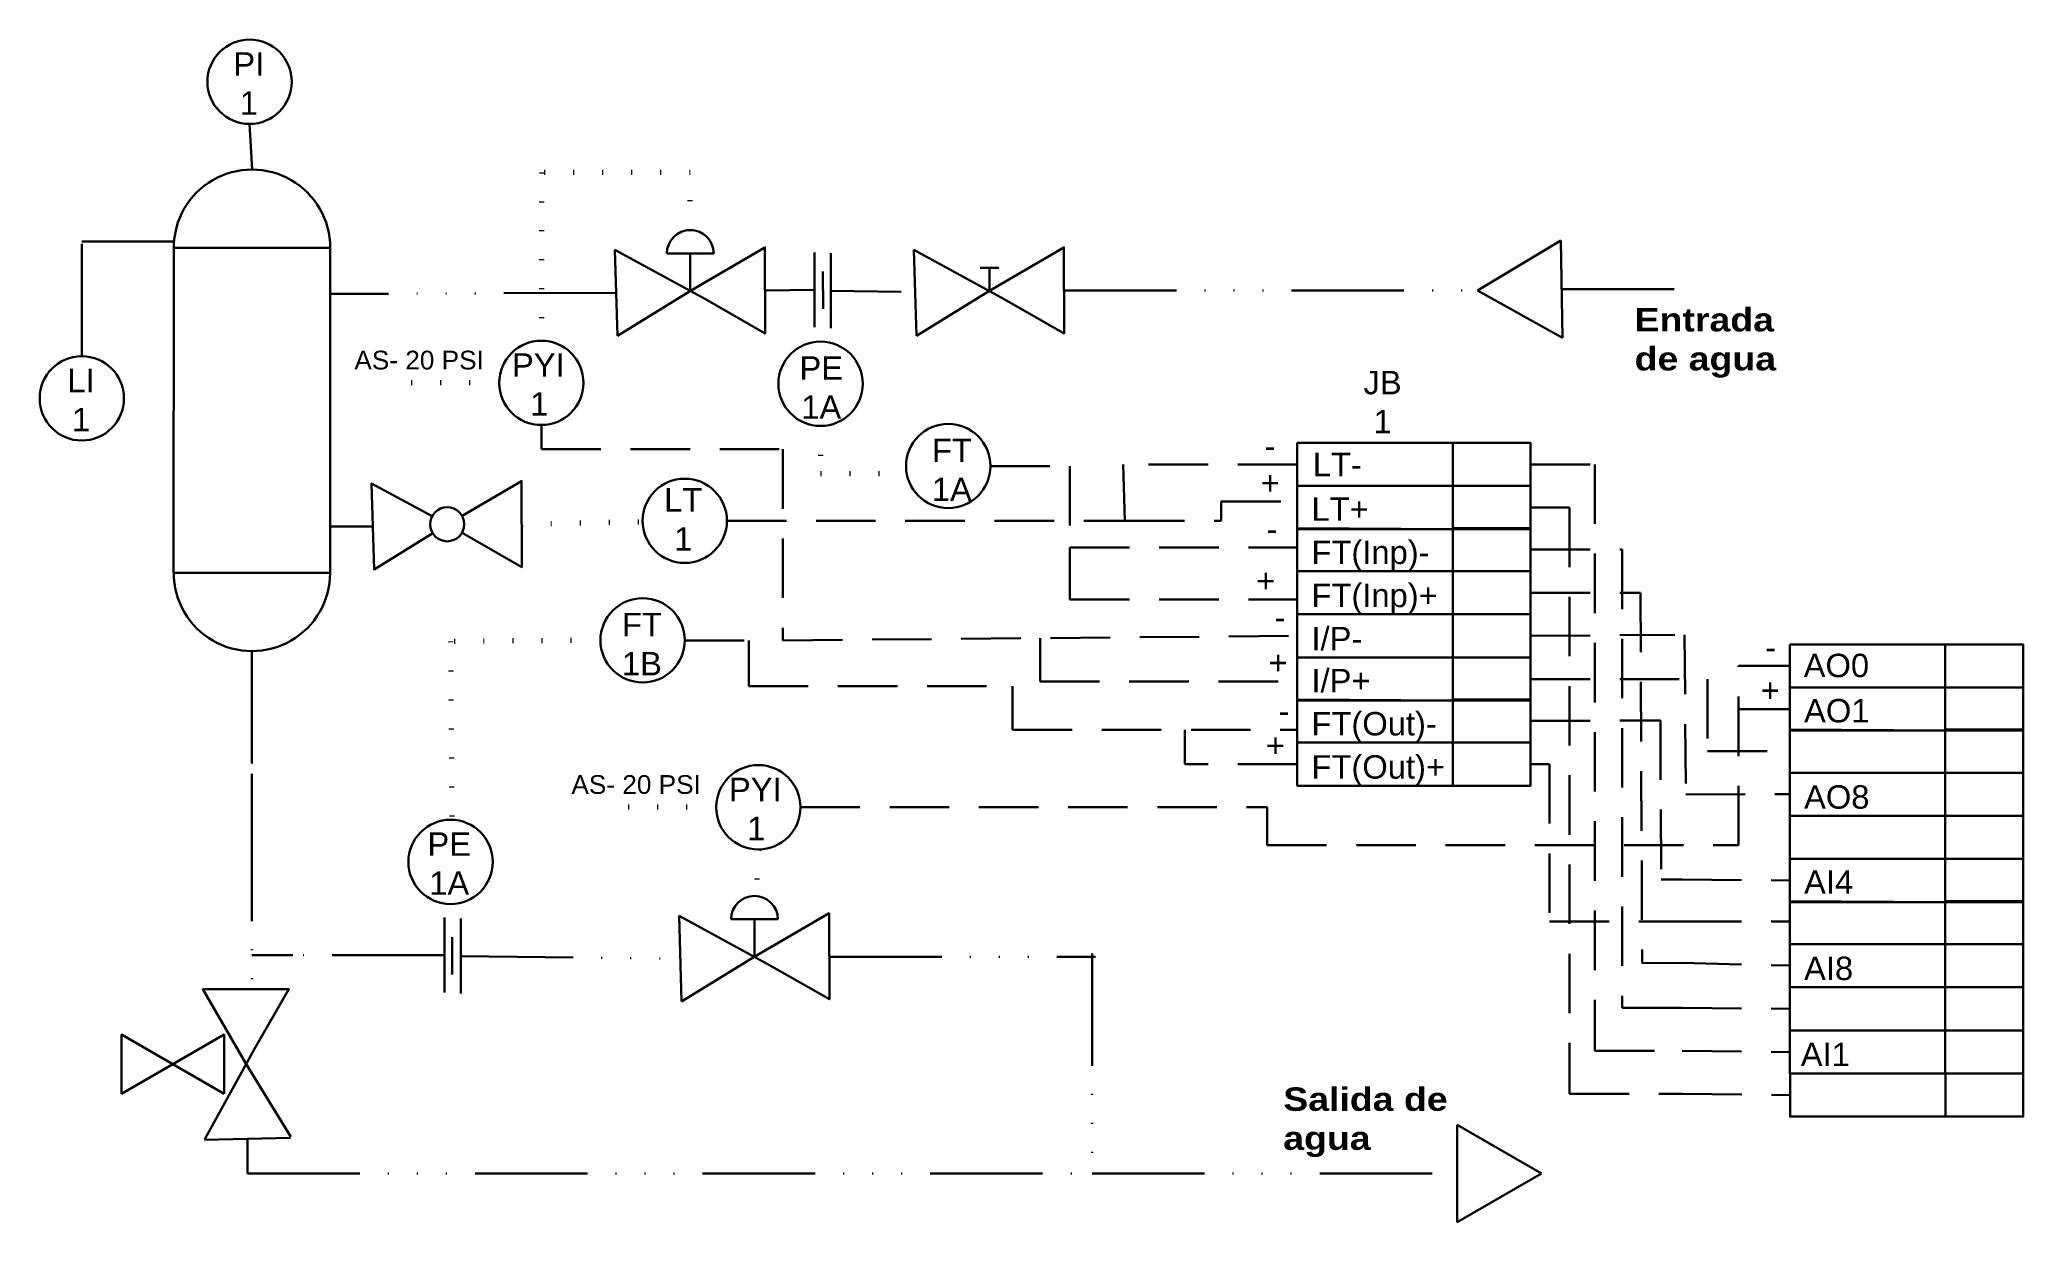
# Model space of a CAD drawing. Header units: millimetres. Extents: x 3053 to 3265, y 1280 to 1406.
import ezdxf

# ---------------------------------------------------------------- set-up
doc = ezdxf.new("R2010")
doc.units = ezdxf.units.MM
for name, pattern in [('ACAD_ISO07W100', [3, 0, -3]), ('ACAD_ISO14W100', [24, 12, -3, 0, -3, 0, -3, 0, -3]), ('TRAZOS2', [9.525, 6.35, -3.175])]:
    doc.linetypes.add(name, pattern=pattern)
for name, color, linetype, lineweight in [('Conexiones directas', 11, 'ACAD_ISO14W100', 30), ('Electricidad', 50, 'TRAZOS2', 30), ('Neumática', 140, 'ACAD_ISO07W100', 70)]:
    doc.layers.add(name, color=color, linetype=linetype, lineweight=lineweight)
doc.layers.add('Instrumentos', color=7, linetype='Continuous', lineweight=30, true_color=0x4d4d4d)
doc.styles.get("Standard").update_dxf_attribs({"font": 'arial.ttf'})

msp = doc.modelspace()

# ---------------------------------------------------------------- linework, layer by layer
at = {"layer": 'Conexiones directas'}
for p, q in [((3075.64, 1397.1), (3075.9, 1392.24)), ((3057.73, 1372.3), (3057.73, 1384.55)), ((3057.73, 1384.55), (3067.58, 1384.55)), ((3114.78, 1379.06), (3084.26, 1378.95)), ((3135.95, 1379.39), (3130.68, 1379.32)), ((3145.2, 1379.18), (3137.69, 1379.29)), ((3162.59, 1379.32), (3206.72, 1379.32)), ((3215.72, 1379.47), (3229.85, 1379.47)), ((3088.8, 1354.13), (3084.26, 1354.13)), ((3075.88, 1340.82), (3075.88, 1327.72)), ((3075.88, 1327.72), (3075.88, 1324)), ((3075.88, 1324), (3075.88, 1304.73)), ((3080.26, 1308.37), (3075.88, 1308.37)), ((3096.45, 1308.37), (3080.26, 1308.37)), ((3098.19, 1308.26), (3121.63, 1307.98)), ((3137.53, 1308.18), (3165.96, 1308.18)), ((3165.59, 1308.55), (3165.59, 1285.04)), ((3075.41, 1288.76), (3075.41, 1285.04)), ((3075.41, 1285.04), (3165.59, 1285.04)), ((3165.59, 1285.04), (3204.57, 1285.04))]:
    msp.add_line(p, q, dxfattribs=at)
for points in [[(3206.72, 1379.32), (3215.81, 1374.28), (3215.63, 1384.67)], [(3213.57, 1285.04), (3204.57, 1290.23), (3204.57, 1279.84)]]:
    msp.add_lwpolyline(points, close=True, dxfattribs=at)
at = {"layer": 'Electricidad'}
for p, q in [((3106.79, 1364.96), (3106.79, 1362.37)), ((3106.79, 1362.37), (3132.58, 1362.37)), ((3132.58, 1362.37), (3132.58, 1341.96)), ((3154.73, 1360.58), (3163.23, 1360.58)), ((3163.23, 1360.58), (3163.23, 1351.87)), ((3187.5, 1360.75), (3168.92, 1360.75)), ((3169.1, 1354.73), (3168.92, 1360.75)), ((3212.4, 1360.75), (3219.28, 1360.75)), ((3219.28, 1360.75), (3219.28, 1298.14)), ((3179.38, 1354.73), (3179.38, 1356.78)), ((3179.38, 1356.78), (3187.5, 1356.78)), ((3212.4, 1356.14), (3216.57, 1356.14)), ((3216.57, 1356.14), (3216.57, 1293.54)), ((3126.6, 1354.73), (3169.1, 1354.73)), ((3169.1, 1354.73), (3179.38, 1354.73)), ((3163.23, 1351.87), (3187.5, 1351.87)), ((3163.23, 1351.87), (3163.23, 1346.33)), ((3212.4, 1351.66), (3222.19, 1351.66)), ((3222.19, 1351.66), (3222.19, 1302.75)), ((3212.4, 1347.05), (3224.13, 1347.05)), ((3224.13, 1347.05), (3224.32, 1307.52)), ((3163.23, 1346.33), (3187.5, 1346.33)), ((3122.1, 1341.97), (3128.93, 1341.97)), ((3128.93, 1341.97), (3128.93, 1337.09)), ((3132.58, 1341.96), (3187.5, 1342.45)), ((3160.04, 1342.2), (3160.04, 1337.59)), ((3212.4, 1342.45), (3227.81, 1342.55)), ((3228.85, 1342.56), (3228.97, 1325.52)), ((3234.59, 1320.09), (3234.59, 1339.24)), ((3234.59, 1339.24), (3240.08, 1339.24)), ((3128.93, 1337.09), (3157.1, 1337.09)), ((3157.1, 1337.09), (3157.1, 1332.43)), ((3160.04, 1337.59), (3187.5, 1337.59)), ((3212.4, 1337.84), (3231.3, 1337.84)), ((3231.3, 1337.84), (3231.3, 1330.14)), ((3240.08, 1334.63), (3234.59, 1334.63)), ((3157.1, 1332.43), (3187.5, 1332.43)), ((3175.49, 1328.75), (3175.49, 1332.43)), ((3212.4, 1333.36), (3226.26, 1333.42)), ((3226.26, 1333.42), (3226.34, 1316.45)), ((3231.3, 1330.14), (3240.08, 1330.14)), ((3187.5, 1328.75), (3175.49, 1328.75)), ((3212.4, 1328.75), (3214.44, 1328.75)), ((3214.44, 1328.75), (3214.44, 1311.96)), ((3134.46, 1324.15), (3184.28, 1324.15)), ((3184.28, 1324.15), (3184.28, 1320.09)), ((3228.97, 1325.52), (3240.08, 1325.54)), ((3184.28, 1320.09), (3234.59, 1320.09)), ((3226.34, 1316.45), (3228.58, 1316.45)), ((3228.58, 1316.45), (3240.08, 1316.33)), ((3214.44, 1311.96), (3228.58, 1311.96)), ((3228.58, 1311.96), (3240.08, 1311.96)), ((3224.32, 1307.52), (3228.58, 1307.54)), ((3228.58, 1307.54), (3240.08, 1307.24)), ((3222.19, 1302.75), (3228.58, 1302.75)), ((3228.58, 1302.75), (3240.08, 1302.63)), ((3219.28, 1298.14), (3228.58, 1298.14)), ((3228.58, 1298.14), (3240.08, 1298.02)), ((3216.57, 1293.54), (3228.6, 1293.54)), ((3228.6, 1293.54), (3240.11, 1293.42))]:
    msp.add_line(p, q, dxfattribs=at)
at = {"layer": 'Instrumentos'}
for p, q in [((3114.65, 1383.65), (3114.91, 1374.47)), ((3124.31, 1378.38), (3114.65, 1383.65)), ((3120.19, 1383.27), (3125.19, 1383.27)), ((3122.69, 1379.27), (3122.69, 1383.27)), ((3135.97, 1375.39), (3135.94, 1383.39)), ((3137.71, 1375.29), (3137.68, 1383.29)), ((3146.56, 1383.65), (3146.83, 1374.47)), ((3156.22, 1378.38), (3146.56, 1383.65)), ((3136.88, 1377.36), (3136.86, 1381.36)), ((3155.64, 1381.73), (3153.64, 1381.73)), ((3154.64, 1379.29), (3154.64, 1381.73)), ((3154.64, 1381.73), (3155.64, 1381.73)), ((3114.91, 1374.47), (3122.73, 1379.29)), ((3146.83, 1374.47), (3154.64, 1379.29)), ((3096.45, 1312.37), (3096.45, 1304.37)), ((3098.19, 1312.26), (3098.19, 1304.26)), ((3121.49, 1312.57), (3121.76, 1303.4)), ((3131.16, 1307.31), (3121.49, 1312.57)), ((3127.04, 1312.19), (3132.04, 1312.19)), ((3129.54, 1308.19), (3129.54, 1312.19)), ((3097.27, 1310.3), (3097.27, 1306.3)), ((3121.76, 1303.4), (3129.57, 1308.21)), ((3070.82, 1288.65), (3080, 1288.87))]:
    msp.add_line(p, q, dxfattribs=at)
for points in [[(3067.53, 1349.17), (3067.55, 1383.88), (3084.26, 1383.88), (3084.24, 1349.17)], [(3187.5, 1363.05), (3204.1, 1363.05), (3204.1, 1358.45), (3187.5, 1358.45)], [(3204.1, 1363.05), (3212.4, 1363.05), (3212.4, 1358.45), (3204.1, 1358.45)], [(3187.5, 1358.45), (3204.1, 1358.45), (3204.1, 1353.84), (3187.5, 1353.84)], [(3204.1, 1358.45), (3212.4, 1358.45), (3212.4, 1353.84), (3204.1, 1353.84)], [(3187.5, 1353.96), (3204.1, 1353.84), (3204.1, 1349.36), (3187.5, 1349.36)], [(3204.1, 1353.96), (3212.4, 1353.96), (3212.4, 1349.36), (3204.1, 1349.36)], [(3187.5, 1349.36), (3204.1, 1349.36), (3204.1, 1344.75), (3187.5, 1344.75)], [(3204.1, 1349.36), (3212.4, 1349.36), (3212.4, 1344.75), (3204.1, 1344.75)], [(3187.5, 1344.75), (3204.1, 1344.75), (3204.1, 1340.14), (3187.5, 1340.14)], [(3204.1, 1344.75), (3212.4, 1344.75), (3212.4, 1340.14), (3204.1, 1340.14)], [(3240.08, 1341.54), (3256.68, 1341.54), (3256.68, 1336.93), (3240.08, 1336.93)], [(3256.68, 1341.54), (3264.98, 1341.54), (3264.98, 1336.93), (3256.68, 1336.93)], [(3187.5, 1340.14), (3204.1, 1340.14), (3204.1, 1335.54), (3187.5, 1335.54)], [(3204.1, 1340.14), (3212.4, 1340.14), (3212.4, 1335.54), (3204.1, 1335.54)], [(3240.08, 1336.93), (3256.68, 1336.93), (3256.68, 1332.33), (3240.08, 1332.33)], [(3256.68, 1336.93), (3264.98, 1336.93), (3264.98, 1332.33), (3256.68, 1332.33)], [(3187.5, 1335.66), (3204.1, 1335.54), (3204.1, 1331.05), (3187.5, 1331.05)], [(3204.1, 1335.66), (3212.4, 1335.66), (3212.4, 1331.05), (3204.1, 1331.05)], [(3240.08, 1332.45), (3256.68, 1332.33), (3256.68, 1327.84), (3240.08, 1327.84)], [(3256.68, 1332.45), (3264.98, 1332.45), (3264.98, 1327.84), (3256.68, 1327.84)], [(3187.5, 1331.05), (3204.1, 1331.05), (3204.1, 1326.45), (3187.5, 1326.45)], [(3204.1, 1331.05), (3212.4, 1331.05), (3212.4, 1326.45), (3204.1, 1326.45)], [(3240.08, 1327.84), (3256.68, 1327.84), (3256.68, 1323.24), (3240.08, 1323.24)], [(3256.68, 1327.84), (3264.98, 1327.84), (3264.98, 1323.24), (3256.68, 1323.24)], [(3240.08, 1323.24), (3256.68, 1323.24), (3256.68, 1318.63), (3240.08, 1318.63)], [(3256.68, 1323.24), (3264.98, 1323.24), (3264.98, 1318.63), (3256.68, 1318.63)], [(3240.08, 1318.63), (3256.68, 1318.63), (3256.68, 1314.02), (3240.08, 1314.02)], [(3256.68, 1318.63), (3264.98, 1318.63), (3264.98, 1314.02), (3256.68, 1314.02)], [(3240.08, 1314.14), (3256.68, 1314.02), (3256.68, 1309.54), (3240.08, 1309.54)], [(3256.68, 1314.14), (3264.98, 1314.14), (3264.98, 1309.54), (3256.68, 1309.54)], [(3240.08, 1309.54), (3256.68, 1309.54), (3256.68, 1304.93), (3240.08, 1304.93)], [(3256.68, 1309.54), (3264.98, 1309.54), (3264.98, 1304.93), (3256.68, 1304.93)], [(3240.08, 1304.93), (3256.68, 1304.93), (3256.68, 1300.33), (3240.08, 1300.33)], [(3256.68, 1304.93), (3264.98, 1304.93), (3264.98, 1300.33), (3256.68, 1300.33)], [(3061.98, 1293.57), (3061.98, 1299.88), (3067.45, 1296.73)], [(3072.92, 1293.57), (3072.92, 1299.88), (3067.45, 1296.73)], [(3240.08, 1300.33), (3256.68, 1300.33), (3256.68, 1295.72), (3240.08, 1295.72)], [(3256.68, 1300.33), (3264.98, 1300.33), (3264.98, 1295.72), (3256.68, 1295.72)], [(3240.11, 1295.72), (3256.71, 1295.72), (3256.71, 1291.12), (3240.11, 1291.12)], [(3256.71, 1295.72), (3265.01, 1295.72), (3265.01, 1291.12), (3256.71, 1291.12)]]:
    msp.add_lwpolyline(points, close=True, dxfattribs=at)
for points in [[(3124.31, 1378.38), (3130.7, 1374.73), (3130.66, 1383.91), (3122.73, 1379.29)], [(3156.22, 1378.38), (3162.61, 1374.73), (3162.58, 1383.91), (3154.64, 1379.29)], [(3095.14, 1355.23), (3088.67, 1358.72), (3088.93, 1349.55), (3095.19, 1353.41)], [(3098.33, 1353.46), (3104.71, 1349.8), (3104.68, 1358.98), (3098.32, 1355.28)], [(3131.16, 1307.31), (3137.54, 1303.65), (3137.51, 1312.83), (3129.57, 1308.21)], [(3070.86, 1288.72), (3076.16, 1298.36), (3079.84, 1304.73), (3070.66, 1304.73), (3075.25, 1296.78), (3080.04, 1288.95)]]:
    msp.add_lwpolyline(points, dxfattribs=at)
for centre, radius in [((3075.64, 1401.6), 4.5), ((3106.79, 1369.46), 4.5), ((3136.6, 1369.36), 4.5), ((3057.73, 1367.8), 4.5), ((3150.23, 1360.58), 4.5), ((3122.1, 1354.73), 4.5), ((3096.74, 1354.36), 1.82), ((3117.6, 1341.97), 4.5), ((3129.96, 1324.15), 4.5), ((3097.1, 1318.32), 4.5)]:
    msp.add_circle(centre, radius, dxfattribs=at)
for centre, radius, start, end in [((3075.9, 1383.88), 8.35, 359.9696, 180), ((3122.69, 1383.27), 2.5, 0, 180), ((3075.89, 1349.17), 8.35, 179.9696, 0), ((3129.54, 1312.19), 2.5, 0, 180)]:
    msp.add_arc(centre, radius, start, end, dxfattribs=at)
at = {"layer": 'Neumática'}
for p, q in [((3106.85, 1391.92), (3106.79, 1385.77)), ((3122.69, 1391.92), (3106.85, 1391.92)), ((3122.69, 1385.77), (3122.69, 1391.92)), ((3106.79, 1385.77), (3106.79, 1373.96)), ((3102.29, 1369.46), (3091.41, 1369.46)), ((3136.6, 1364.86), (3136.6, 1359.78)), ((3136.6, 1359.78), (3145.8, 1359.78)), ((3104.69, 1354.39), (3117.6, 1354.64)), ((3113.1, 1341.97), (3097.1, 1341.86)), ((3097.1, 1341.86), (3097.23, 1322.81)), ((3125.46, 1324.15), (3114.57, 1324.15)), ((3129.96, 1319.65), (3129.68, 1314.68))]:
    msp.add_line(p, q, dxfattribs=at)

# ---------------------------------------------------------------- texts
at = {"layer": 'Conexiones directas', "char_height": 2.5, "attachment_point": 1}
for s, width, insert in [('{\\fArial Black|b0|i0|c0|p34;\\C7;Entrada de agua}', 17.2896, (3223.51, 1377.45)), ('{\\fArial Black|b0|i0|c0|p34;\\C7;Salida de agua}', 18.5698, (3186, 1294.24))]:
    msp.add_mtext_dynamic_manual_height_columns(s, width=width, gutter_width=12.5, heights=[0], dxfattribs=dict(at, insert=insert))
at = {"layer": 'Electricidad', "char_height": 2.5, "attachment_point": 1}
for insert in [(3183.58, 1360.03), (3183.11, 1349.59), (3184.42, 1340.84), (3236.96, 1337.89), (3184.14, 1332.01)]:
    msp.add_mtext_dynamic_manual_height_columns('{\\C242;\\c2564301;+}', width=5.9544, gutter_width=12.5, heights=[0], dxfattribs=dict(at, insert=insert))
at = {"layer": 'Instrumentos', "char_height": 2.5, "attachment_point": 1}
for s, width, insert in [('\\pxqc;PI\\P1', 6.1161, (3072.5, 1404.75)), ('PYI\\P\\pxql;  1', 6.1161, (3103.65, 1372.62)), ('\\pxqc;LI\\P1', 6.1161, (3054.59, 1370.96)), ('\\pxqc;PE\\P1A', 6.1161, (3133.62, 1372.29)), ('\\pxqc;JB\\P1', 6.6876, (3193.26, 1370.74)), ('\\pxqc;FT\\P1A', 6.1161, (3147.56, 1363.51)), ('LT-', 6.6518, (3189.15, 1361.99)), ('\\pxqc;LT\\P1', 6.1161, (3118.88, 1358.22)), ('LT+', 6.6518, (3189.01, 1357.23)), ('FT(Inp)-', 6.6518, (3189.01, 1352.62)), ('FT(Inp)+', 6.6518, (3189.01, 1348.02)), ('\\pxqc;FT\\P1B', 6.1161, (3114.47, 1344.9)), ('I/P-', 6.6518, (3189.01, 1343.41)), ('AO0', 6.6518, (3241.56, 1340.54)), ('I/P+', 6.6518, (3189.01, 1338.92)), ('FT(Out)-', 6.6518, (3189.01, 1334.32)), ('AO1', 6.6518, (3241.6, 1335.71)), ('FT(Out)+', 6.6518, (3189.01, 1329.71)), ('PYI\\P\\pxql;  1', 6.1161, (3126.82, 1327.3)), ('AO8', 6.6518, (3241.6, 1326.5)), ('\\pxqc;PE\\P1A', 6.1161, (3093.9, 1321.47)), ('AI4', 6.6518, (3241.6, 1317.41)), ('AI8', 6.6518, (3241.6, 1308.2)), ('AI1', 6.6518, (3241.25, 1299.02))]:
    msp.add_mtext_dynamic_manual_height_columns(s, width=width, gutter_width=12.5, heights=[0], dxfattribs=dict(at, insert=insert))
at = {"layer": 'Instrumentos', "color": 18, "true_color": 0x000000, "char_height": 2.5, "attachment_point": 1}
for insert in [(3184.01, 1363.97), (3184.2, 1355.12), (3185.07, 1345.67), (3237.47, 1342.48), (3185.51, 1335.68)]:
    msp.add_mtext_dynamic_manual_height_columns('{\\C256;-}', width=5.9544, gutter_width=12.5, heights=[0], dxfattribs=dict(at, insert=insert))
at = {"layer": 'Neumática', "char_height": 2, "attachment_point": 1}
for insert in [(3086.83, 1372.89), (3110, 1327.58)]:
    msp.add_mtext_dynamic_manual_height_columns('AS- 20 PSI', width=13.8471, gutter_width=12.5, heights=[0], dxfattribs=dict(at, insert=insert))

doc.saveas('drawing.dxf')
